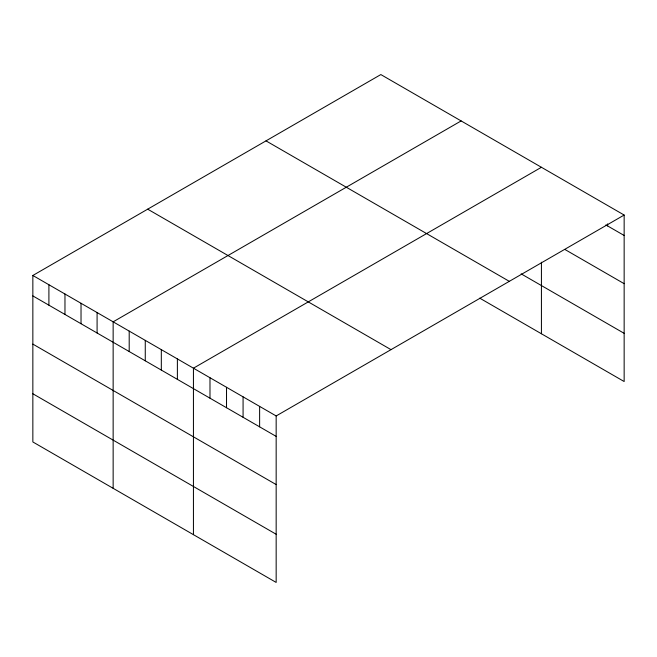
<?xml version="1.0" encoding="UTF-8"?>
<svg xmlns="http://www.w3.org/2000/svg" width="657" height="657" viewBox="0 0 657 657"><rect width="100%" height="100%" fill="white"/><g stroke="black" fill="none" stroke-linecap="round" stroke-linejoin="round"><path stroke-width="0.99" d="M624.15 215.044L276.162 415.947L276.162 582.431L32.85 441.956L32.85 275.472L380.838 74.57L624.15 215.044L624.15 381.528L479.725 298.147M461.132 120.921L113.144 321.831L113.144 488.315M541.425 167.28L193.437 368.191L193.437 534.675M605.861 224.924L624.15 235.477M564.938 249.488L624.15 283.676M521.141 273.854L624.15 333.329M266.003 140.869L509.315 281.344M147.685 209.172L390.997 349.647M32.85 275.472L276.162 415.947M32.85 295.913L276.162 436.388M32.85 344.104L276.162 484.579M32.85 393.765L276.162 534.24M607.602 223.881L607.602 225.926M541.425 262.2L541.425 333.764M259.622 406.396L259.622 426.836M243.074 396.844L243.074 417.285M226.525 387.293L226.525 407.726M209.985 377.742L209.985 398.175M177.382 358.919L177.382 379.352M161.318 349.647L161.318 370.08M145.263 340.375L145.263 360.808M129.199 331.103L129.199 351.536M97.088 312.56L97.088 332.992M81.025 303.288L81.025 323.72M64.969 294.016L64.969 314.457M48.905 284.744L48.905 305.185"/></g></svg>
